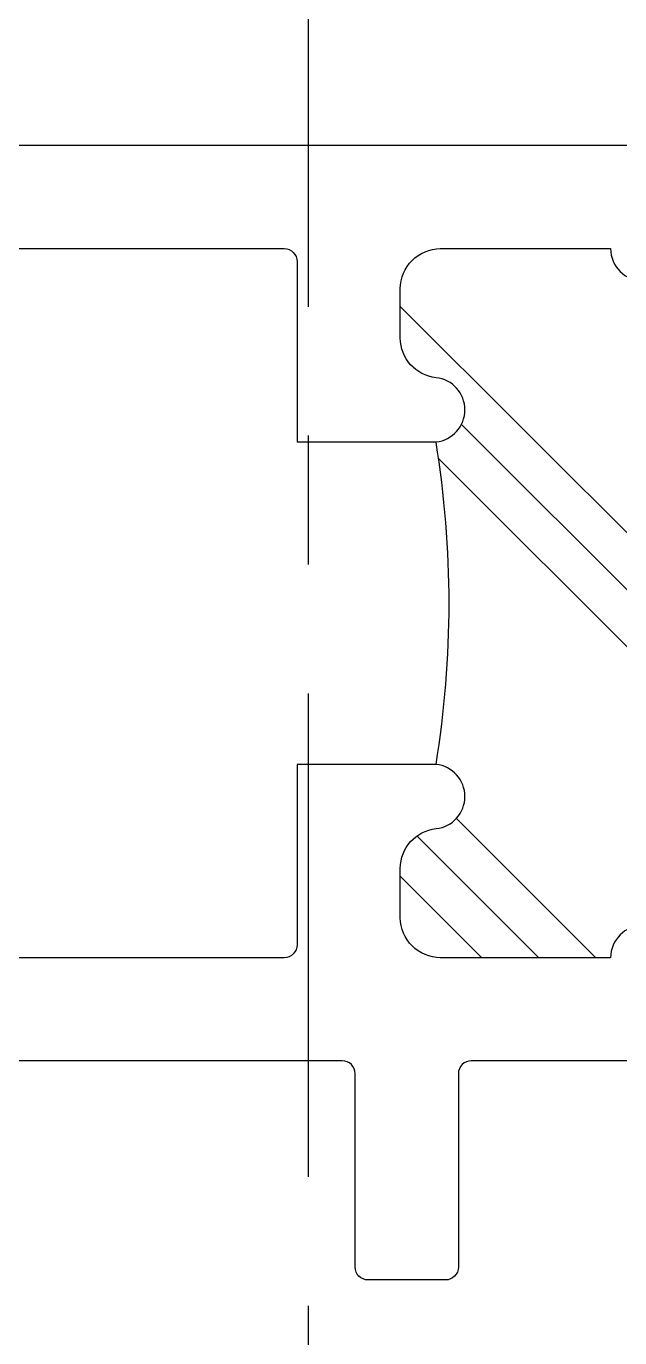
# Model space of a CAD drawing. Extents: x -7.4 to 79.9, y -10.6 to 40.1.
# Drawn here: x 19.895 to 20.355, y 6.946 to 7.963 of the extents above; entities that cross this region are included whole.
import ezdxf

# ---------------------------------------------------------------- set-up
doc = ezdxf.new("R2010")
doc.units = 0
doc.header["$LTSCALE"] = 0.25
doc.header["$MEASUREMENT"] = 0
doc.linetypes.add('CENTER2', pattern=[1.125, 0.75, -0.125, 0.125, -0.125])
doc.layers.get('0').update_dxf_attribs({"linetype": 'CONTINUOUS'})
doc.layers.add('CENTERLINE', color=40, linetype='CENTER2')
doc.layers.add('FRAME', color=1, linetype='CONTINUOUS')

# ---------------------------------------------------------------- blocks, each defined once
blk = doc.blocks.new('05P02-T-BAR')
h = blk.add_hatch()
h.set_pattern_fill('PLAST', angle=45, style=0)
h.paths.add_polyline_path([(0.0065, 1.12, -1), (0.0065, 1.17), (0.0065, 1.302, 0.414214), (-0.0245, 1.333), (-0.0628, 1.333, 0.38311), (-0.0936, 1.3053, -0.898868), (-0.1434, 1.3054, -0.081258), (-0.3936, 1.3053, -0.898027), (-0.4434, 1.3053, 0.38311), (-0.4742, 1.333), (-0.5125, 1.333, 0.414214), (-0.5435, 1.302), (-0.5435, 1.17, -1), (-0.5435, 1.12), (-0.5435, 0.988, 0.414214), (-0.5125, 0.957), (-0.4742, 0.957, 0.38311), (-0.4434, 0.9847, -0.898027), (-0.3936, 0.9847), (-0.3935, 0.877, -0.081129), (-0.1436, 0.877), (-0.1434, 0.877), (-0.1434, 0.9847, -0.898027), (-0.0936, 0.9847, 0.38311), (-0.0628, 0.957), (-0.0245, 0.957, 0.414214), (0.0065, 0.988)])
blk.add_line((-0.3936, 1.3053), (-0.3936, 1.413))
for points in [[(0.0865, 0.01), (0.0865, 2.799, 0.414214)], [(0.0065, 1.878), (0.0065, 1.423, -0.414214), (-0.0035, 1.413), (-0.1434, 1.413), (-0.1434, 1.3053, 0.898027), (-0.0936, 1.3053, -0.38311), (-0.0628, 1.333), (-0.0245, 1.333, -0.414214), (0.0065, 1.302), (0.0065, 1.17, 1), (0.0065, 1.12), (0.0065, 0.988, -0.414214), (-0.0245, 0.957), (-0.0628, 0.957, -0.38311), (-0.0936, 0.9847, 0.898027), (-0.1434, 0.9847), (-0.1434, 0.877), (0.0065, 0.877), (0.0065, 0.447, -0.414214), (-0.0035, 0.437), (-0.0765, 0.437, 0.414214), (-0.0865, 0.427), (-0.0865, 0.239, 0.414214)], [(-0.3936, 1.413), (-0.5335, 1.413, -0.414214), (-0.5435, 1.423), (-0.5435, 1.871, -0.414214)], [(-2.0835, 0.877), (-0.483, 0.877, -0.414214), (-0.4475, 0.8415, -0.414214), (-0.483, 0.806), (-0.5715, 0.806, 0.414214), (-0.5985, 0.779), (-0.5985, 0.779, 0.414214), (-0.5715, 0.752), (-0.483, 0.752, 0.414214), (-0.3935, 0.8415), (-0.3936, 0.9847, 0.898027), (-0.4434, 0.9847, -0.38311), (-0.4742, 0.957), (-0.5125, 0.957, -0.414214), (-0.5435, 0.988), (-0.5435, 1.12, 1), (-0.5435, 1.17), (-0.5435, 1.302, -0.414214), (-0.5125, 1.333), (-0.4742, 1.333, -0.38311), (-0.4434, 1.3053, 0.898027), (-0.3936, 1.3053)], [(-2.0835, 1.81), (-2.0835, 1.368), (-1.9135, 1.368), (-1.9135, 1.288), (-2.0635, 1.288), (-2.0635, 1.16), (-2.0485, 1.145), (-2.0635, 1.13), (-2.0635, 1.002), (-0.6335, 1.002, 0.414214), (-0.6235, 1.012), (-0.6235, 1.278, 0.414214), (-0.6335, 1.288), (-0.7835, 1.288, -0.414214), (-0.7935, 1.298), (-0.7935, 1.358, -0.414214), (-0.7835, 1.368), (-0.6335, 1.368, 0.414214), (-0.6235, 1.378), (-0.6235, 1.6775, 0.412738)]]:
    blk.add_lwpolyline(points, format="xyb")
at = {"color": 7}
blk.add_arc((-0.2686, 2.0703), 0.7751, 260.7195, 279.2805, dxfattribs=at)

msp = doc.modelspace()

# ---------------------------------------------------------------- linework, layer by layer
at = {"layer": 'CENTERLINE', "ltscale": 2}
msp.add_line((20.1138, 8.1206), (20.1138, 4.9956), dxfattribs=at)

# ---------------------------------------------------------------- block references
at = {"layer": 'FRAME', "rotation": 90}
msp.add_blockref('05P02-T-BAR', (21.5183, 7.7841), dxfattribs=at)

doc.saveas('drawing.dxf')
